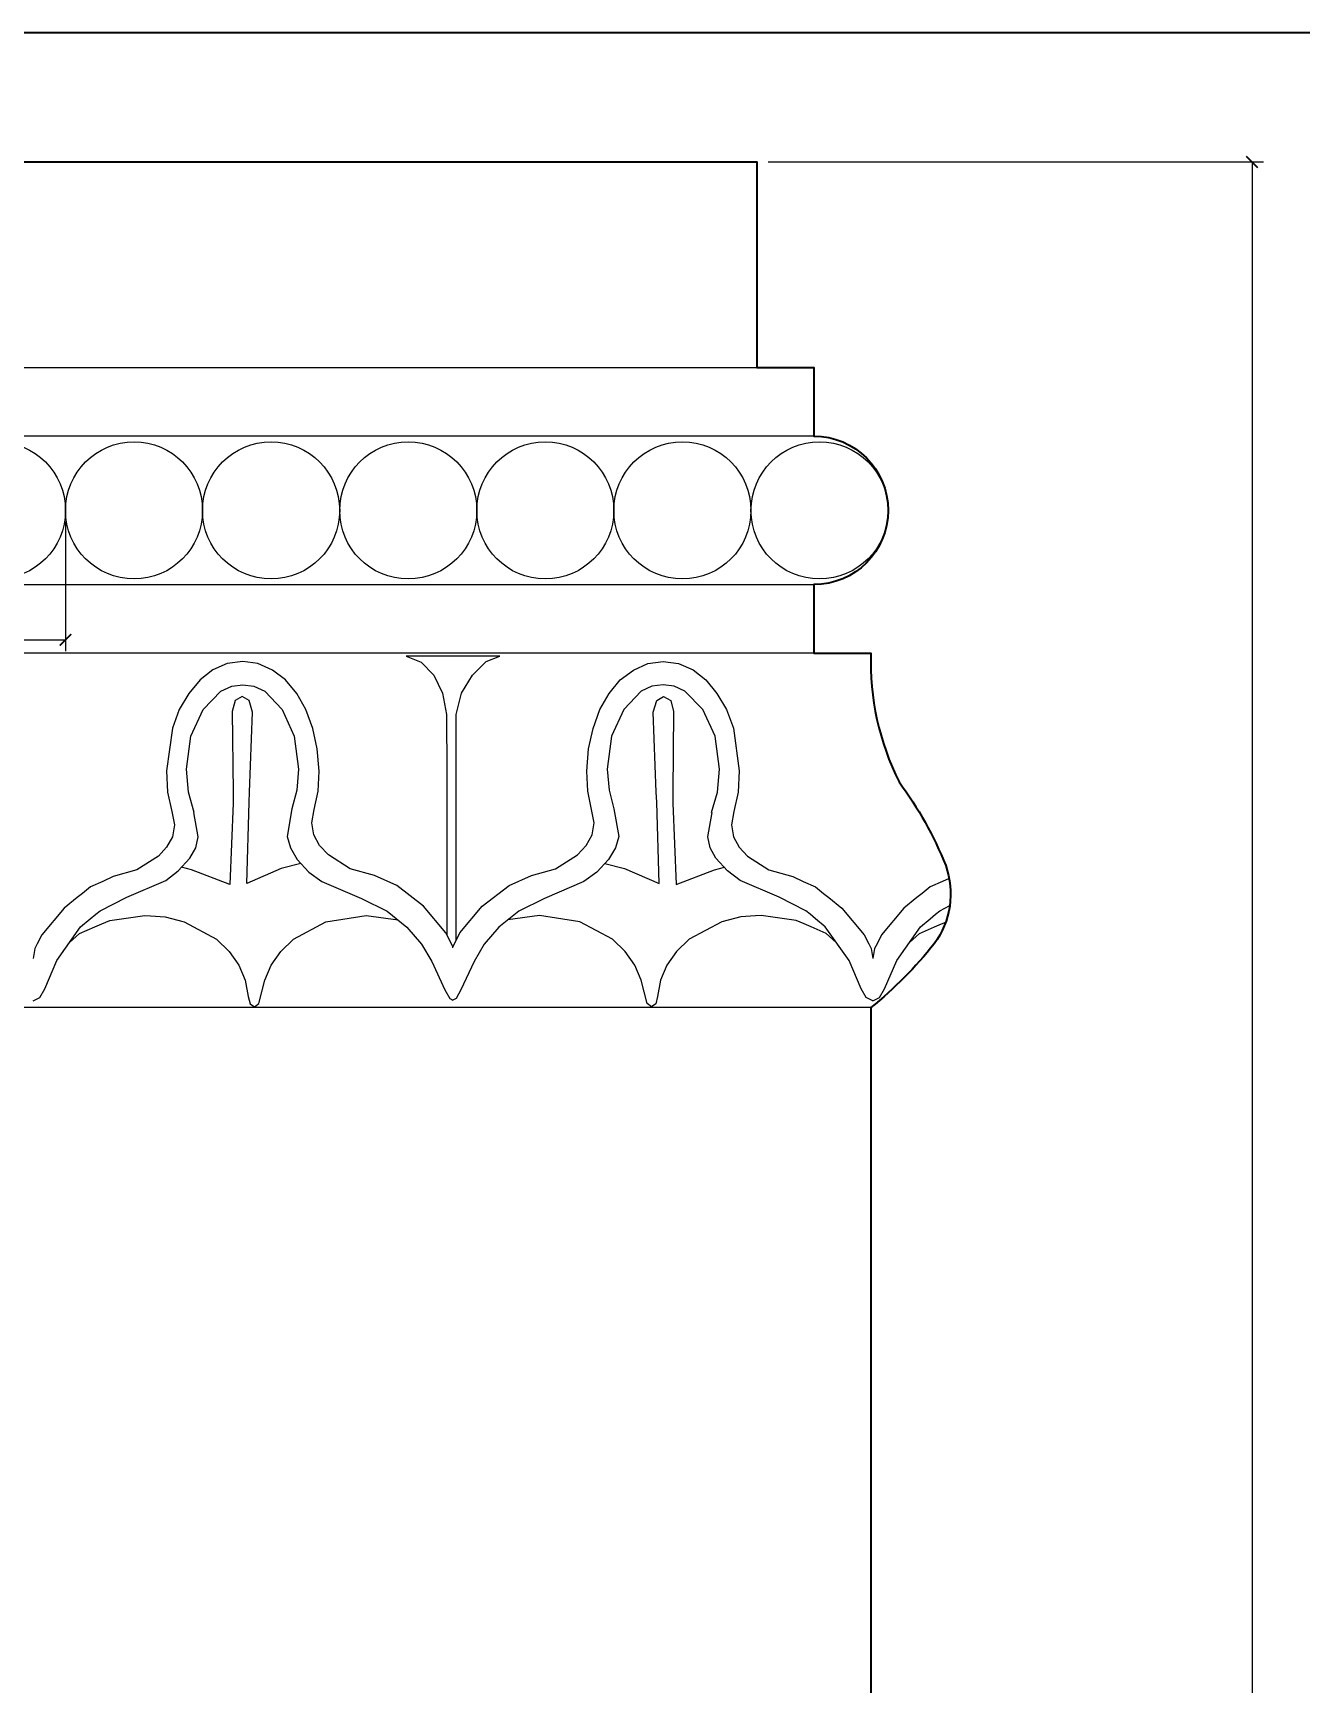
# Model space of a CAD drawing. Header units: inches. Extents: x -78 to 417, y 1434 to 1764.
# Drawn here: x 166.7 to 277.7, y 1619.2 to 1763.7 of the extents above; entities that cross this region are included whole.
import ezdxf

# ---------------------------------------------------------------- set-up
doc = ezdxf.new("R2010")
doc.units = ezdxf.units.IN
doc.header["$MEASUREMENT"] = 0
doc.layers.add('0.05', color=7, linetype='Continuous', lineweight=5)
doc.layers.add('размеры в модели', color=7, linetype='Continuous')
doc.styles.get("Standard").update_dxf_attribs({"font": 'arial.ttf'})
doc.dimstyles.new('M_1', dxfattribs={"dimtxt": 1.8, "dimasz": 1, "dimexe": 1, "dimexo": 1, "dimgap": 0.6, "dimtad": 1, "dimdec": 0, "dimdsep": 46, "dimtxsty": 'Standard', "dimblk": 'ARCHTICK', "dimcen": -5, "dimclrd": 7, "dimclre": 7, "dimclrt": 7, "dimadec": 0, "dimazin": 0, "dimtfac": 1, "dimtdec": 0, "dimtmove": 0, "dimatfit": 3, "dimfxl": 1, "dimtolj": 1, "dimtzin": 0, "dimlwd": 5, "dimlwe": 5, "dimarcsym": 0})

# ---------------------------------------------------------------- blocks, each defined once
blk = doc.blocks.new('_ArchTick')
at = {"color": 0, "linetype": 'ByBlock', "const_width": 0.15}
blk.add_lwpolyline([(-0.5, -0.5), (0.5, 0.5)], dxfattribs=at)
blk = doc.blocks.new('*D64')
at = {"color": 7, "lineweight": 5, "ltscale": 1000, "transparency": 16777216}
for p, q in [((231.02, 1752.4), (274.37, 1752.4)), ((273.37, 1752.4), (273.37, 1452.4)), ((264.02, 1452.4), (274.37, 1452.4))]:
    blk.add_line(p, q, dxfattribs=at)
at = {"layer": 'Defpoints', "color": 0, "ltscale": 1000, "transparency": 16777216}
for p in [(230.02, 1752.4), (263.02, 1452.4), (273.37, 1452.4)]:
    blk.add_point(p, dxfattribs=at)
at = {"color": 7, "lineweight": 5, "ltscale": 1000, "transparency": 16777216}
for p, rotation in [((273.37, 1752.4), 90), ((273.37, 1452.4), 270)]:
    blk.add_blockref('_ArchTick', p, dxfattribs=dict(at, rotation=rotation))
at = {"color": 7, "ltscale": 1000, "transparency": 16777216, "insert": (271.85, 1610.58), "char_height": 1.8, "attachment_point": 5, "rotation": 90}
blk.add_mtext('\\A1;300', dxfattribs=at)

msp = doc.modelspace()

# ---------------------------------------------------------------- linework, layer by layer
at = {"color": 7}
msp.add_line((109.48, 1752.4), (230.02, 1752.4), dxfattribs=at)
at = {"color": 7, "lineweight": 15, "ltscale": 1000}
for p, q in [((114.48, 1734.4), (235.02, 1734.4)), ((235.02, 1728.4), (114.48, 1728.4)), ((114.49, 1715.4), (235.05, 1715.4)), ((240.02, 1709.4), (119.48, 1709.4)), ((240.05, 1678.4), (119.48, 1678.4))]:
    msp.add_line(p, q, dxfattribs=at)
at = {"color": 6, "ltscale": 1000}
msp.add_lwpolyline([(-78.37, 1433.69), (416.63, 1433.69), (416.63, 1763.69), (-78.37, 1763.69)], close=True, dxfattribs=at)
at = {"color": 7}
msp.add_lwpolyline([(224.02, 1752.4), (230.02, 1752.4), (230.02, 1734.4), (235.02, 1734.4), (235.02, 1728.4, -1), (235.02, 1715.4), (235.02, 1709.4), (235.02, 1709.4), (235.02, 1709.4), (240.02, 1709.4, 0.124899), (242.48, 1698.13, -0.06431), (246.56, 1690.81, -0.250918), (245.55, 1683.96, -0.054168), (240.02, 1678.38), (240.02, 1607.4)], format="xyb", dxfattribs=at)
at = {"color": 7, "lineweight": 15, "ltscale": 1000}
for points in [[(203.43, 1683.6), (203.41, 1683.72), (202.82, 1684.91), (200.86, 1687.25), (198.52, 1689.08), (196.57, 1689.93), (194.44, 1690.52), (192.53, 1691.75), (191.76, 1692.56), (191.25, 1693.5), (191.08, 1694.56), (191.29, 1695.71), (191.63, 1697.32), (191.72, 1699.07), (191.55, 1701.02), (191.17, 1702.81), (190.57, 1704.47), (189.76, 1705.87), (188.79, 1707.06), (187.64, 1707.91), (186.36, 1708.5), (185.04, 1708.67), (183.68, 1708.5), (182.41, 1707.95), (181.3, 1707.06), (180.33, 1705.87), (179.48, 1704.47), (178.88, 1702.85), (178.37, 1699.11), (178.46, 1697.24), (178.84, 1695.54), (179.05, 1694.39), (178.88, 1693.33), (178.37, 1692.43), (177.65, 1691.63), (175.78, 1690.44), (173.69, 1689.84), (172.79, 1689.43), (171.7, 1688.95), (171, 1688.38), (170.54, 1688.01), (169.4, 1687.08), (167.44, 1684.74), (167.05, 1683.97), (166.84, 1683.55), (166.68, 1682.68)], [(203.27, 1709.14), (199.33, 1709.14), (200.65, 1708.63), (201.75, 1707.48), (202.52, 1705.91), (202.86, 1704.04), (202.9, 1698.94), (202.9, 1692.24), (202.9, 1692.08), (202.9, 1684.74)], [(203.71, 1684.23), (203.71, 1692.63), (203.71, 1698.94), (203.71, 1704.04), (204.18, 1705.91), (205.15, 1707.48), (206.34, 1708.67), (207.53, 1709.14), (203.27, 1709.14)], [(203.43, 1683.6), (203.45, 1683.72), (204.05, 1684.91), (206, 1687.25), (208.34, 1689.08), (210.3, 1689.93), (212.42, 1690.52), (214.34, 1691.75), (215.1, 1692.56), (215.61, 1693.5), (215.78, 1694.56), (215.57, 1695.71), (215.23, 1697.32), (215.14, 1699.07), (215.31, 1701.02), (215.7, 1702.81), (216.29, 1704.47), (217.1, 1705.87), (218.08, 1707.06), (219.23, 1707.91), (220.5, 1708.5), (221.82, 1708.67), (223.18, 1708.5), (224.45, 1707.95), (225.56, 1707.06), (226.54, 1705.87), (227.39, 1704.47), (227.98, 1702.85), (228.49, 1699.11), (228.41, 1697.24), (228.03, 1695.54), (227.81, 1694.39), (227.98, 1693.33), (228.49, 1692.43), (229.22, 1691.63), (231.09, 1690.44), (233.17, 1689.84), (234.08, 1689.43), (235.17, 1688.95), (235.87, 1688.38), (236.32, 1688.01), (237.46, 1687.08), (239.42, 1684.74), (239.82, 1683.97), (240.03, 1683.55), (240.18, 1682.68)], [(166.68, 1678.96), (167.27, 1679.25), (167.7, 1680.02), (168.76, 1682.49), (170.85, 1685.46), (171.69, 1686.16), (172.18, 1686.56), (172.55, 1686.86), (174.88, 1688.05), (178.29, 1689.5), (179.39, 1690.35), (180.41, 1691.46), (180.92, 1692.35), (181.13, 1693.33), (180.75, 1695.45), (180.79, 1695.45), (180.28, 1697.24), (180.11, 1699.24), (180.5, 1702.13), (181.56, 1704.47), (183.13, 1706.08), (184.07, 1706.51), (185.04, 1706.63), (186.02, 1706.51), (186.96, 1706.08), (188.49, 1704.47), (189.55, 1702.13), (189.93, 1699.24), (189.76, 1697.41), (189.34, 1695.79), (188.91, 1693.37), (189.21, 1692.35), (189.81, 1691.33), (190.83, 1690.22), (191.97, 1689.42), (195.42, 1687.93), (197.67, 1686.82), (199.41, 1685.42), (200.69, 1683.93), (201.58, 1682.4), (202.73, 1679.94), (203.16, 1679.17), (203.43, 1679.04)], [(190.12, 1690.99), (188.4, 1690.56), (185.39, 1689.25), (185.6, 1696.35), (185.64, 1697.24), (185.9, 1704.25), (185.6, 1705.27), (185, 1705.61), (184.36, 1705.27), (184.11, 1704.3), (184.19, 1697.24), (184.19, 1696.26), (183.9, 1689.16), (180.54, 1690.44), (179.67, 1690.66)], [(240.18, 1678.96), (239.59, 1679.25), (239.16, 1680.02), (238.1, 1682.49), (236.02, 1685.46), (235.17, 1686.16), (234.69, 1686.56), (234.32, 1686.86), (231.99, 1688.05), (228.58, 1689.5), (227.47, 1690.35), (226.45, 1691.46), (225.94, 1692.35), (225.73, 1693.33), (226.11, 1695.45), (226.07, 1695.45), (226.58, 1697.24), (226.75, 1699.24), (226.37, 1702.13), (225.3, 1704.47), (223.73, 1706.08), (222.8, 1706.51), (221.82, 1706.63), (220.84, 1706.51), (219.91, 1706.08), (218.38, 1704.47), (217.31, 1702.13), (216.93, 1699.24), (217.1, 1697.41), (217.52, 1695.79), (217.95, 1693.37), (217.65, 1692.35), (217.06, 1691.33), (216.04, 1690.22), (214.89, 1689.42), (211.45, 1687.93), (209.19, 1686.82), (207.45, 1685.42), (206.17, 1683.93), (205.28, 1682.4), (204.13, 1679.94), (203.71, 1679.17), (203.43, 1679.04)], [(216.74, 1690.99), (218.46, 1690.56), (221.48, 1689.25), (221.27, 1696.35), (221.22, 1697.24), (220.97, 1704.25), (221.27, 1705.27), (221.86, 1705.61), (222.5, 1705.27), (222.75, 1704.3), (222.67, 1697.24), (222.67, 1696.26), (222.97, 1689.16), (226.33, 1690.44), (227.19, 1690.66)], [(246.86, 1689.69), (246.29, 1689.43), (245.2, 1688.95), (244.5, 1688.38), (244.04, 1688.01), (242.9, 1687.08), (240.95, 1684.74), (240.55, 1683.97), (240.34, 1683.55), (240.18, 1682.68)], [(240.18, 1678.96), (240.78, 1679.25), (241.2, 1680.02), (242.27, 1682.49), (244.35, 1685.46), (245.19, 1686.16), (245.68, 1686.56), (246.05, 1686.86), (246.92, 1687.31)], [(169.88, 1684.08), (170.76, 1684.87), (172.08, 1685.44), (172.7, 1685.71), (173.4, 1686.01), (176.46, 1686.44), (176.95, 1686.4), (178.24, 1686.31), (179.9, 1685.89), (182.75, 1684.36), (183.85, 1683.29), (184.7, 1682.1), (185.26, 1680.79), (185.51, 1679.34), (185.68, 1678.7), (186.07, 1678.45), (186.45, 1678.74), (186.7, 1679.77), (186.96, 1680.79), (187.51, 1682.1), (188.36, 1683.29), (189.47, 1684.36), (192.31, 1685.89), (195.84, 1686.44), (198.63, 1686.05)], [(236.98, 1684.08), (236.1, 1684.87), (234.78, 1685.44), (234.16, 1685.71), (233.47, 1686.01), (230.41, 1686.44), (229.92, 1686.4), (228.62, 1686.31), (226.96, 1685.89), (224.11, 1684.36), (223.01, 1683.29), (222.16, 1682.1), (221.61, 1680.79), (221.35, 1679.34), (221.18, 1678.7), (220.8, 1678.45), (220.42, 1678.74), (220.16, 1679.77), (219.91, 1680.79), (219.35, 1682.1), (218.5, 1683.29), (217.4, 1684.36), (214.55, 1685.89), (211.02, 1686.44), (208.24, 1686.05)], [(243.38, 1684.08), (244.26, 1684.87), (245.58, 1685.44), (246.2, 1685.71), (246.56, 1685.87)]]:
    msp.add_lwpolyline(points, dxfattribs=at)
for centre in [(175.52, 1721.9), (187.52, 1721.9), (199.52, 1721.9), (211.52, 1721.9), (223.52, 1721.9), (235.52, 1721.9)]:
    msp.add_circle(centre, 6, dxfattribs=at)
at = {"layer": '0.05', "color": 7, "lineweight": 15, "ltscale": 1000}
msp.add_circle((163.52, 1721.9), 6, dxfattribs=at)

# ---------------------------------------------------------------- dimensions: what is measured, and where the dimension line sits
at = {"color": 5, "ltscale": 1000}
dim = msp.add_linear_dim(base=(273.37, 1452.4), p1=(230.02, 1752.4), p2=(263.02, 1452.4), angle=90, dimstyle='M_1', dxfattribs=at)
dim.commit()
dim.dimension.update_dxf_attribs({"geometry": '*D64', "text_midpoint": (273.37, 1610.58), "dimtype": 128})
at = {"layer": 'размеры в модели', "color": 5, "ltscale": 1000}
msp.add_linear_dim(base=(169.52, 1710.57), p1=(157.52, 1721.94), p2=(169.52, 1721.9), dimstyle='M_1', dxfattribs=at).render()

doc.saveas('drawing.dxf')
